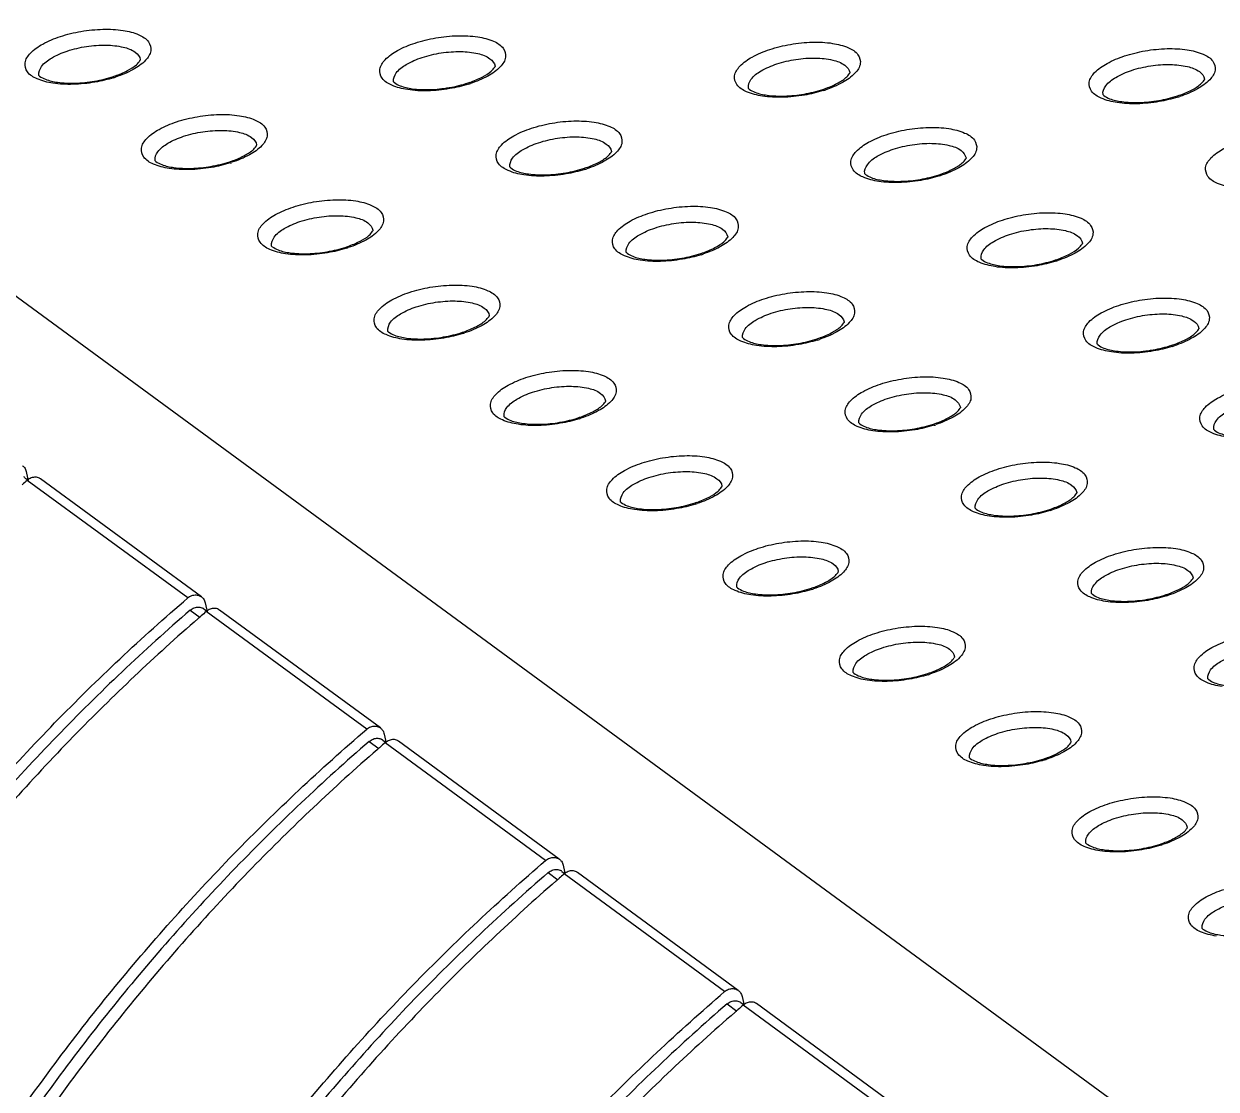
# Model space of a CAD drawing. Header units: millimetres. Extents: x 4086 to 4666, y 411 to 814.
# Drawn here: x 4223.31 to 4243.57, y 513.77 to 531.87 of the extents above; entities that cross this region are included whole.
import ezdxf

# ---------------------------------------------------------------- set-up
doc = ezdxf.new("R2010")
doc.units = ezdxf.units.MM

# ---------------------------------------------------------------- blocks, each defined once
blk = doc.blocks.new('u113')
at = {"color": 7, "linetype": 'Continuous'}
for p, q in [((4.932, 102.369), (-70.219, 157.481)), ((-52.878, 140.697), (-52.847, 140.549)), ((-52.909, 140.549), (-52.843, 140.501)), ((-48.959, 137.63), (-52.854, 140.486)), ((-52.847, 140.549), (-52.834, 140.49)), ((-48.627, 137.659), (-52.533, 140.523)), ((-48.534, 137.511), (-48.503, 137.364)), ((-48.898, 137.334), (-48.66, 137.159)), ((-48.565, 137.364), (-48.499, 137.315)), ((-44.615, 134.444), (-48.51, 137.3)), ((-48.503, 137.364), (-48.49, 137.304)), ((-44.283, 134.474), (-48.189, 137.338)), ((-44.19, 134.326), (-44.159, 134.178)), ((-44.554, 134.148), (-44.316, 133.973)), ((-44.221, 134.178), (-44.155, 134.13)), ((-40.271, 131.258), (-44.166, 134.114)), ((-44.159, 134.178), (-44.146, 134.118)), ((-39.939, 131.288), (-43.845, 134.152)), ((-39.846, 131.14), (-39.815, 130.992)), ((-40.21, 130.962), (-39.972, 130.788)), ((-39.877, 130.992), (-39.811, 130.944)), ((-35.927, 128.073), (-39.822, 130.929)), ((-39.815, 130.992), (-39.802, 130.933)), ((-35.595, 128.102), (-39.501, 130.966)), ((-35.502, 127.954), (-35.471, 127.807)), ((-35.866, 127.777), (-35.628, 127.602)), ((-35.533, 127.807), (-35.467, 127.758)), ((-28.101, 122.333), (-35.478, 127.743)), ((-35.471, 127.807), (-35.458, 127.747)), ((-27.774, 122.366), (-35.157, 127.781))]:
    blk.add_line(p, q, dxfattribs=at)
for centre, radius, start, end in [((-50.475, 150.917), 0.431, 326.0335, 328.0501), ((-41.865, 150.76), 0.431, 326.0335, 328.0501), ((-51.584, 152.78), 2.62, 288.2972, 289.2432), ((-51.715, 153.319), 3.204, 287.4424, 288.2986), ((-33.255, 150.603), 0.431, 326.0335, 328.0501), ((-24.645, 150.446), 0.431, 326.0335, 328.0501), ((-42.974, 152.623), 2.62, 288.2972, 289.2432), ((-43.105, 153.162), 3.204, 287.4424, 288.2986), ((-34.365, 152.466), 2.62, 288.2972, 289.2432), ((-34.495, 153.005), 3.204, 287.4424, 288.2986), ((-25.755, 152.309), 2.62, 288.2972, 289.2432), ((-25.885, 152.848), 3.204, 287.4424, 288.2986), ((-47.651, 148.846), 0.431, 326.0335, 328.0501), ((-39.041, 148.689), 0.431, 326.0335, 328.0501), ((-48.761, 150.709), 2.62, 288.2972, 289.2432), ((-48.891, 151.248), 3.204, 287.4424, 288.2986), ((-30.431, 148.532), 0.431, 326.0335, 328.0501), ((-40.151, 150.552), 2.62, 288.2972, 289.2432), ((-40.281, 151.091), 3.204, 287.4424, 288.2986), ((-31.541, 150.395), 2.62, 288.2972, 289.2432), ((-31.671, 150.934), 3.204, 287.4424, 288.2986), ((-44.827, 146.776), 0.431, 326.0335, 328.0501), ((-45.937, 148.638), 2.62, 288.2972, 289.2432), ((-36.218, 146.619), 0.431, 326.0335, 328.0501), ((-27.608, 146.462), 0.431, 326.0335, 328.0501), ((-46.067, 149.178), 3.204, 287.4424, 288.2986), ((-37.327, 148.481), 2.62, 288.2972, 289.2432), ((-37.457, 149.021), 3.204, 287.4424, 288.2986), ((-28.717, 148.324), 2.62, 288.2972, 289.2432), ((-28.848, 148.864), 3.204, 287.4424, 288.2986), ((-42.004, 144.705), 0.431, 326.0335, 328.0501), ((-33.394, 144.548), 0.431, 326.0335, 328.0501), ((-24.784, 144.391), 0.431, 326.0335, 328.0501), ((-43.114, 146.568), 2.62, 288.2972, 289.2432), ((-43.244, 147.107), 3.204, 287.4424, 288.2986), ((-34.504, 146.411), 2.62, 288.2972, 289.2432), ((-34.634, 146.95), 3.204, 287.4424, 288.2986), ((-25.894, 146.254), 2.62, 288.2972, 289.2432), ((-26.024, 146.793), 3.204, 287.4424, 288.2986), ((-39.18, 142.634), 0.431, 326.0335, 328.0501), ((-30.57, 142.477), 0.431, 326.0335, 328.0501), ((-40.29, 144.497), 2.62, 288.2972, 289.2432), ((-40.42, 145.036), 3.204, 287.4424, 288.2986), ((-31.68, 144.34), 2.62, 288.2972, 289.2432), ((-31.81, 144.879), 3.204, 287.4424, 288.2986), ((-20.614, 103.003), 49.441, 130.6995, 130.8863), ((-53.043, 140.367), 0.227, 53.6936, 61.9732), ((-36.357, 140.564), 0.431, 326.0335, 328.0501), ((-27.747, 140.407), 0.431, 326.0335, 328.0501), ((-37.466, 142.426), 2.62, 288.2972, 289.2432), ((-37.597, 142.966), 3.204, 287.4424, 288.2986), ((-28.856, 142.269), 2.62, 288.2972, 289.2432), ((-28.987, 142.809), 3.204, 287.4424, 288.2986), ((-33.533, 138.493), 0.431, 326.0335, 328.0501), ((-24.923, 138.336), 0.431, 326.0335, 328.0501), ((-34.643, 140.356), 2.62, 288.2972, 289.2432), ((-34.773, 140.895), 3.204, 287.4424, 288.2986), ((-26.033, 140.199), 2.62, 288.2972, 289.2432), ((-26.163, 140.738), 3.204, 287.4424, 288.2986), ((-16.245, 99.789), 49.478, 130.8863, 130.9999), ((-16.27, 99.817), 49.441, 130.6995, 130.8863), ((-48.699, 137.181), 0.227, 53.6936, 61.9732), ((-30.709, 136.422), 0.431, 326.0335, 328.0501), ((-31.819, 138.285), 2.62, 288.2972, 289.2432), ((-31.949, 138.824), 3.204, 287.4424, 288.2986), ((-11.901, 96.603), 49.478, 130.8863, 130.9999), ((-11.926, 96.632), 49.441, 130.6995, 130.8863), ((-44.355, 133.995), 0.227, 53.6939, 61.9753), ((-27.886, 134.351), 0.431, 326.0335, 328.0501), ((-28.996, 136.214), 2.62, 288.2972, 289.2432), ((-29.126, 136.754), 3.204, 287.4424, 288.2986), ((-25.062, 132.281), 0.431, 326.0335, 328.0501), ((-26.172, 134.143), 2.62, 288.2972, 289.2432), ((-26.302, 134.683), 3.204, 287.4424, 288.2986), ((-7.557, 93.417), 49.478, 130.8863, 130.9999), ((-7.582, 93.446), 49.441, 130.6995, 130.8863), ((-40.011, 130.81), 0.227, 53.6936, 61.9732), ((-3.213, 90.232), 49.478, 130.8863, 130.9999), ((-3.238, 90.26), 49.441, 130.6995, 130.8863), ((-35.667, 127.624), 0.227, 53.6939, 61.9753)]:
    blk.add_arc(centre, radius, start, end, dxfattribs=at)
for points, start_tangent, end_tangent in [([(-52.05, 151.261), (-51.549, 151.386), (-51.016, 151.438), (-50.529, 151.41), (-50.144, 151.304), (-49.91, 151.132), (-49.854, 150.917), (-49.983, 150.684), (-50.283, 150.46)], (0.949426, 0.31399), (-0.875157, -0.48384)), ([(-52.23, 150.129), (-52.615, 150.235), (-52.85, 150.407), (-52.905, 150.622), (-52.776, 150.855), (-52.476, 151.079), (-52.05, 151.261)], (-0.988138, 0.153569), (0.949426, 0.31399)), ([(-43.62, 149.972), (-44.005, 150.078), (-44.24, 150.25), (-44.296, 150.465), (-44.166, 150.698), (-43.866, 150.922), (-43.441, 151.104)], (-0.988138, 0.153569), (0.949426, 0.31399)), ([(-43.441, 151.104), (-42.94, 151.229), (-42.406, 151.281), (-41.919, 151.253), (-41.534, 151.146), (-41.3, 150.975), (-41.244, 150.76), (-41.373, 150.527), (-41.673, 150.303)], (0.949426, 0.31399), (-0.875157, -0.48384)), ([(-34.831, 150.947), (-34.33, 151.071), (-33.797, 151.124), (-33.309, 151.096), (-32.924, 150.989), (-32.69, 150.818), (-32.634, 150.603), (-32.763, 150.37), (-33.063, 150.146)], (0.949426, 0.31399), (-0.875157, -0.48384)), ([(-52.569, 150.314), (-52.571, 150.327), (-52.506, 150.535), (-52.264, 150.739), (-51.881, 150.91)], (-0.218395, 0.97586), (0.949426, 0.31399)), ([(-51.881, 150.91), (-51.416, 151.02), (-50.939, 151.053), (-50.524, 151.004), (-50.232, 150.88), (-50.11, 150.7), (-50.109, 150.689)], (0.949426, 0.31399), (0.084403, -0.996432)), ([(-43.271, 150.753), (-42.806, 150.863), (-42.329, 150.896), (-41.914, 150.847), (-41.623, 150.723), (-41.5, 150.543), (-41.499, 150.532)], (0.949426, 0.31399), (0.084403, -0.996432)), ([(-35.01, 149.815), (-35.395, 149.921), (-35.63, 150.093), (-35.686, 150.308), (-35.556, 150.541), (-35.256, 150.764), (-34.831, 150.947)], (-0.988138, 0.153569), (0.949426, 0.31399)), ([(-26.401, 149.658), (-26.785, 149.764), (-27.02, 149.935), (-27.076, 150.151), (-26.947, 150.384), (-26.646, 150.607), (-26.221, 150.79)], (-0.988138, 0.153569), (0.949426, 0.31399)), ([(-26.221, 150.79), (-25.72, 150.914), (-25.187, 150.967), (-24.699, 150.939), (-24.314, 150.832), (-24.08, 150.661), (-24.024, 150.446), (-24.153, 150.213), (-24.453, 149.989)], (0.949426, 0.31399), (-0.875157, -0.48384)), ([(-50.721, 150.306), (-50.421, 150.434), (-50.205, 150.577), (-50.117, 150.676)], (0.944113, 0.329622), (0.558604, 0.829434)), ([(-43.959, 150.157), (-43.961, 150.169), (-43.897, 150.378), (-43.654, 150.582), (-43.271, 150.753)], (-0.218395, 0.97586), (0.949426, 0.31399)), ([(-42.111, 150.149), (-41.811, 150.277), (-41.595, 150.42), (-41.507, 150.519)], (0.944113, 0.329622), (0.558604, 0.829434)), ([(-35.349, 150), (-35.351, 150.012), (-35.287, 150.22), (-35.044, 150.425), (-34.661, 150.596)], (-0.218395, 0.97586), (0.949426, 0.31399)), ([(-34.661, 150.596), (-34.196, 150.706), (-33.72, 150.739), (-33.304, 150.689), (-33.013, 150.566), (-32.89, 150.386), (-32.889, 150.375)], (0.949426, 0.31399), (0.084403, -0.996432)), ([(-26.052, 150.439), (-25.586, 150.549), (-25.11, 150.582), (-24.694, 150.532), (-24.403, 150.409), (-24.28, 150.229), (-24.279, 150.218)], (0.949426, 0.31399), (0.084403, -0.996432)), ([(-52.569, 150.314), (-52.553, 150.3), (-52.413, 150.223), (-52.117, 150.151), (-51.697, 150.13), (-51.219, 150.179)], (0.739605, -0.673042), (0.985314, 0.170749)), ([(-51.219, 150.179), (-50.762, 150.292)], (0.985314, 0.170749), (0.949426, 0.31399)), ([(-50.754, 150.263), (-51.21, 150.153)], (-0.954012, -0.299767), (-0.985384, -0.170345)), ([(-50.283, 150.46), (-50.709, 150.278)], (-0.875157, -0.48384), (-0.949426, -0.31399)), ([(-41.673, 150.303), (-42.099, 150.12)], (-0.875157, -0.48384), (-0.949426, -0.31399)), ([(-33.501, 149.992), (-33.202, 150.12), (-32.985, 150.263), (-32.897, 150.362)], (0.944113, 0.329622), (0.558604, 0.829434)), ([(-26.739, 149.843), (-26.742, 149.855), (-26.677, 150.063), (-26.434, 150.268), (-26.052, 150.439)], (-0.218395, 0.97586), (0.949426, 0.31399)), ([(-24.891, 149.835), (-24.592, 149.963), (-24.375, 150.106), (-24.287, 150.205)], (0.944113, 0.329622), (0.558604, 0.829434)), ([(-51.21, 150.153), (-51.743, 150.101), (-52.23, 150.129)], (-0.985384, -0.170345), (-0.988138, 0.153569)), ([(-43.959, 150.157), (-43.943, 150.143), (-43.803, 150.066), (-43.508, 149.994), (-43.087, 149.973), (-42.609, 150.022)], (0.739605, -0.673042), (0.985314, 0.170749)), ([(-42.6, 149.996), (-43.133, 149.943), (-43.62, 149.972)], (-0.985384, -0.170345), (-0.988138, 0.153569)), ([(-42.609, 150.022), (-42.152, 150.135)], (0.985314, 0.170749), (0.949426, 0.31399)), ([(-42.144, 150.106), (-42.6, 149.996)], (-0.954012, -0.299767), (-0.985384, -0.170345)), ([(-35.349, 150), (-35.333, 149.986), (-35.193, 149.909), (-34.898, 149.837), (-34.477, 149.816), (-33.999, 149.865)], (0.739605, -0.673042), (0.985314, 0.170749)), ([(-33.999, 149.865), (-33.542, 149.978)], (0.985314, 0.170749), (0.949426, 0.31399)), ([(-33.535, 149.949), (-33.99, 149.839)], (-0.954012, -0.299767), (-0.985384, -0.170345)), ([(-33.063, 150.146), (-33.489, 149.963)], (-0.875157, -0.48384), (-0.949426, -0.31399)), ([(-24.453, 149.989), (-24.879, 149.806)], (-0.875157, -0.48384), (-0.949426, -0.31399)), ([(-33.99, 149.839), (-34.523, 149.786), (-35.01, 149.815)], (-0.985384, -0.170345), (-0.988138, 0.153569)), ([(-26.739, 149.843), (-26.723, 149.829), (-26.584, 149.752), (-26.288, 149.68), (-25.867, 149.659), (-25.389, 149.708)], (0.739605, -0.673042), (0.985314, 0.170749)), ([(-25.38, 149.682), (-25.913, 149.629), (-26.401, 149.658)], (-0.985384, -0.170345), (-0.988138, 0.153569)), ([(-25.389, 149.708), (-24.932, 149.821)], (0.985314, 0.170749), (0.949426, 0.31399)), ([(-24.925, 149.792), (-25.38, 149.682)], (-0.954012, -0.299767), (-0.985384, -0.170345)), ([(-49.227, 149.191), (-48.726, 149.315), (-48.193, 149.368), (-47.705, 149.339), (-47.32, 149.233), (-47.086, 149.062), (-47.03, 148.846), (-47.159, 148.613), (-47.459, 148.39)], (0.949426, 0.31399), (-0.875157, -0.48384)), ([(-49.407, 148.058), (-49.791, 148.165), (-50.026, 148.336), (-50.082, 148.552), (-49.953, 148.784), (-49.652, 149.008), (-49.227, 149.191)], (-0.988138, 0.153569), (0.949426, 0.31399)), ([(-40.617, 149.034), (-40.116, 149.158), (-39.583, 149.211), (-39.095, 149.182), (-38.711, 149.076), (-38.476, 148.904), (-38.42, 148.689), (-38.549, 148.456), (-38.85, 148.233)], (0.949426, 0.31399), (-0.875157, -0.48384)), ([(-32.007, 148.877), (-31.506, 149.001), (-30.973, 149.054), (-30.486, 149.025), (-30.101, 148.919), (-29.866, 148.747), (-29.81, 148.532), (-29.94, 148.299), (-30.24, 148.076)], (0.949426, 0.31399), (-0.875157, -0.48384)), ([(-49.745, 148.243), (-49.748, 148.256), (-49.683, 148.464), (-49.441, 148.669), (-49.058, 148.839)], (-0.218395, 0.97586), (0.949426, 0.31399)), ([(-49.058, 148.839), (-48.592, 148.949), (-48.116, 148.982), (-47.7, 148.933), (-47.409, 148.809), (-47.286, 148.629), (-47.285, 148.618)], (0.949426, 0.31399), (0.084403, -0.996432)), ([(-40.797, 147.901), (-41.182, 148.008), (-41.416, 148.179), (-41.472, 148.394), (-41.343, 148.627), (-41.043, 148.851), (-40.617, 149.034)], (-0.988138, 0.153569), (0.949426, 0.31399)), ([(-40.448, 148.682), (-39.983, 148.792), (-39.506, 148.825), (-39.09, 148.776), (-38.799, 148.652), (-38.676, 148.472), (-38.675, 148.461)], (0.949426, 0.31399), (0.084403, -0.996432)), ([(-32.187, 147.744), (-32.572, 147.851), (-32.806, 148.022), (-32.862, 148.237), (-32.733, 148.47), (-32.433, 148.694), (-32.007, 148.877)], (-0.988138, 0.153569), (0.949426, 0.31399)), ([(-47.897, 148.235), (-47.598, 148.363), (-47.381, 148.506), (-47.293, 148.605)], (0.944113, 0.329622), (0.558604, 0.829434)), ([(-41.135, 148.086), (-41.138, 148.099), (-41.073, 148.307), (-40.831, 148.512), (-40.448, 148.682)], (-0.218395, 0.97586), (0.949426, 0.31399)), ([(-32.525, 147.929), (-32.528, 147.942), (-32.463, 148.15), (-32.221, 148.355), (-31.838, 148.525)], (-0.218395, 0.97586), (0.949426, 0.31399)), ([(-31.838, 148.525), (-31.373, 148.635), (-30.896, 148.668), (-30.48, 148.619), (-30.189, 148.495), (-30.067, 148.315), (-30.065, 148.304)], (0.949426, 0.31399), (0.084403, -0.996432)), ([(-23.577, 147.587), (-23.962, 147.694), (-24.196, 147.865), (-24.252, 148.08), (-24.123, 148.313), (-23.823, 148.537), (-23.397, 148.72)], (-0.988138, 0.153569), (0.949426, 0.31399)), ([(-49.745, 148.243), (-49.729, 148.229), (-49.59, 148.152), (-49.294, 148.081), (-48.873, 148.06), (-48.395, 148.108)], (0.739605, -0.673042), (0.985314, 0.170749)), ([(-48.395, 148.108), (-47.938, 148.221)], (0.985314, 0.170749), (0.949426, 0.31399)), ([(-47.931, 148.192), (-48.386, 148.083)], (-0.954012, -0.299767), (-0.985384, -0.170345)), ([(-47.459, 148.39), (-47.885, 148.207)], (-0.875157, -0.48384), (-0.949426, -0.31399)), ([(-39.287, 148.078), (-38.988, 148.206), (-38.771, 148.349), (-38.683, 148.448)], (0.944113, 0.329622), (0.558604, 0.829434)), ([(-38.85, 148.233), (-39.275, 148.05)], (-0.875157, -0.48384), (-0.949426, -0.31399)), ([(-30.677, 147.921), (-30.378, 148.049), (-30.161, 148.192), (-30.073, 148.291)], (0.944113, 0.329622), (0.558604, 0.829434)), ([(-48.386, 148.083), (-48.919, 148.03), (-49.407, 148.058)], (-0.985384, -0.170345), (-0.988138, 0.153569)), ([(-41.135, 148.086), (-41.119, 148.072), (-40.98, 147.995), (-40.684, 147.924), (-40.263, 147.903), (-39.785, 147.951)], (0.739605, -0.673042), (0.985314, 0.170749)), ([(-39.776, 147.926), (-40.309, 147.873), (-40.797, 147.901)], (-0.985384, -0.170345), (-0.988138, 0.153569)), ([(-39.785, 147.951), (-39.328, 148.064)], (0.985314, 0.170749), (0.949426, 0.31399)), ([(-39.321, 148.035), (-39.776, 147.926)], (-0.954012, -0.299767), (-0.985384, -0.170345)), ([(-32.526, 147.929), (-32.509, 147.915), (-32.37, 147.838), (-32.074, 147.767), (-31.653, 147.746), (-31.175, 147.794)], (0.739605, -0.673042), (0.985314, 0.170749)), ([(-31.175, 147.794), (-30.718, 147.907)], (0.985314, 0.170749), (0.949426, 0.31399)), ([(-30.24, 148.076), (-30.665, 147.893)], (-0.875157, -0.48384), (-0.949426, -0.31399)), ([(-31.166, 147.768), (-31.699, 147.716), (-32.187, 147.744)], (-0.985384, -0.170345), (-0.988138, 0.153569)), ([(-30.711, 147.878), (-31.166, 147.768)], (-0.954012, -0.299767), (-0.985384, -0.170345)), ([(-46.403, 147.12), (-45.902, 147.244), (-45.369, 147.297), (-44.882, 147.269), (-44.497, 147.162), (-44.262, 146.991), (-44.206, 146.775), (-44.336, 146.542), (-44.636, 146.319)], (0.949426, 0.31399), (-0.875157, -0.48384)), ([(-46.583, 145.988), (-46.968, 146.094), (-47.202, 146.265), (-47.258, 146.481), (-47.129, 146.714), (-46.829, 146.937), (-46.403, 147.12)], (-0.988138, 0.153569), (0.949426, 0.31399)), ([(-37.793, 146.963), (-37.292, 147.087), (-36.759, 147.14), (-36.272, 147.111), (-35.887, 147.005), (-35.652, 146.834), (-35.597, 146.618), (-35.726, 146.385), (-36.026, 146.162)], (0.949426, 0.31399), (-0.875157, -0.48384)), ([(-46.922, 146.173), (-46.924, 146.185), (-46.859, 146.393), (-46.617, 146.598), (-46.234, 146.768)], (-0.218395, 0.97586), (0.949426, 0.31399)), ([(-46.234, 146.768), (-45.769, 146.879), (-45.292, 146.911), (-44.877, 146.862), (-44.585, 146.738), (-44.463, 146.559), (-44.461, 146.547)], (0.949426, 0.31399), (0.084403, -0.996432)), ([(-37.973, 145.831), (-38.358, 145.937), (-38.593, 146.108), (-38.648, 146.324), (-38.519, 146.557), (-38.219, 146.78), (-37.793, 146.963)], (-0.988138, 0.153569), (0.949426, 0.31399)), ([(-37.624, 146.611), (-37.159, 146.721), (-36.682, 146.754), (-36.267, 146.705), (-35.975, 146.581), (-35.853, 146.402), (-35.851, 146.39)], (0.949426, 0.31399), (0.084403, -0.996432)), ([(-29.363, 145.674), (-29.748, 145.78), (-29.983, 145.951), (-30.039, 146.167), (-29.909, 146.4), (-29.609, 146.623), (-29.183, 146.806)], (-0.988138, 0.153569), (0.949426, 0.31399)), ([(-29.183, 146.806), (-28.682, 146.93), (-28.149, 146.983), (-27.662, 146.954), (-27.277, 146.848), (-27.043, 146.677), (-26.987, 146.461), (-27.116, 146.228), (-27.416, 146.005)], (0.949426, 0.31399), (-0.875157, -0.48384)), ([(-45.074, 146.165), (-44.774, 146.293), (-44.557, 146.435), (-44.47, 146.535)], (0.944113, 0.329622), (0.558604, 0.829434)), ([(-38.312, 146.015), (-38.314, 146.028), (-38.249, 146.236), (-38.007, 146.441), (-37.624, 146.611)], (-0.218395, 0.97586), (0.949426, 0.31399)), ([(-29.702, 145.858), (-29.704, 145.871), (-29.639, 146.079), (-29.397, 146.284), (-29.014, 146.454)], (-0.218395, 0.97586), (0.949426, 0.31399)), ([(-29.014, 146.454), (-28.549, 146.564), (-28.072, 146.597), (-27.657, 146.548), (-27.366, 146.424), (-27.243, 146.245), (-27.242, 146.233)], (0.949426, 0.31399), (0.084403, -0.996432)), ([(-46.922, 146.173), (-46.905, 146.159), (-46.766, 146.082), (-46.47, 146.01), (-46.05, 145.989), (-45.572, 146.037)], (0.739605, -0.673042), (0.985314, 0.170749)), ([(-45.572, 146.037), (-45.115, 146.151)], (0.985314, 0.170749), (0.949426, 0.31399)), ([(-44.636, 146.319), (-45.062, 146.136)], (-0.875157, -0.48384), (-0.949426, -0.31399)), ([(-36.464, 146.007), (-36.164, 146.136), (-35.948, 146.278), (-35.86, 146.378)], (0.944113, 0.329622), (0.558604, 0.829434)), ([(-36.026, 146.162), (-36.452, 145.979)], (-0.875157, -0.48384), (-0.949426, -0.31399)), ([(-27.854, 145.85), (-27.554, 145.978), (-27.338, 146.121), (-27.25, 146.22)], (0.944113, 0.329622), (0.558604, 0.829434)), ([(-45.562, 146.012), (-46.096, 145.959), (-46.583, 145.988)], (-0.985384, -0.170345), (-0.988138, 0.153569)), ([(-45.107, 146.121), (-45.562, 146.012)], (-0.954012, -0.299767), (-0.985384, -0.170345)), ([(-38.312, 146.015), (-38.296, 146.002), (-38.156, 145.925), (-37.86, 145.853), (-37.44, 145.832), (-36.962, 145.88)], (0.739605, -0.673042), (0.985314, 0.170749)), ([(-36.953, 145.855), (-37.486, 145.802), (-37.973, 145.831)], (-0.985384, -0.170345), (-0.988138, 0.153569)), ([(-36.962, 145.88), (-36.505, 145.994)], (0.985314, 0.170749), (0.949426, 0.31399)), ([(-36.497, 145.964), (-36.953, 145.855)], (-0.954012, -0.299767), (-0.985384, -0.170345)), ([(-29.702, 145.858), (-29.686, 145.844), (-29.546, 145.768), (-29.251, 145.696), (-28.83, 145.675), (-28.352, 145.723)], (0.739605, -0.673042), (0.985314, 0.170749)), ([(-27.416, 146.005), (-27.842, 145.822)], (-0.875157, -0.48384), (-0.949426, -0.31399)), ([(-28.343, 145.698), (-28.876, 145.645), (-29.363, 145.674)], (-0.985384, -0.170345), (-0.988138, 0.153569)), ([(-28.352, 145.723), (-27.895, 145.836)], (0.985314, 0.170749), (0.949426, 0.31399)), ([(-27.887, 145.807), (-28.343, 145.698)], (-0.954012, -0.299767), (-0.985384, -0.170345)), ([(-43.759, 143.917), (-44.144, 144.023), (-44.379, 144.195), (-44.435, 144.41), (-44.305, 144.643), (-44.005, 144.866), (-43.58, 145.049)], (-0.988138, 0.153569), (0.949426, 0.31399)), ([(-43.58, 145.049), (-43.079, 145.174), (-42.546, 145.226), (-42.058, 145.198), (-41.673, 145.091), (-41.439, 144.92), (-41.383, 144.705), (-41.512, 144.472), (-41.812, 144.248)], (0.949426, 0.31399), (-0.875157, -0.48384)), ([(-34.97, 144.892), (-34.469, 145.016), (-33.936, 145.069), (-33.448, 145.041), (-33.063, 144.934), (-32.829, 144.763), (-32.773, 144.548), (-32.902, 144.315), (-33.202, 144.091)], (0.949426, 0.31399), (-0.875157, -0.48384)), ([(-44.098, 144.102), (-44.1, 144.114), (-44.036, 144.323), (-43.793, 144.527), (-43.41, 144.698)], (-0.218395, 0.97586), (0.949426, 0.31399)), ([(-43.41, 144.698), (-42.945, 144.808), (-42.469, 144.841), (-42.053, 144.792), (-41.762, 144.668), (-41.639, 144.488), (-41.638, 144.477)], (0.949426, 0.31399), (0.084403, -0.996432)), ([(-35.15, 143.76), (-35.534, 143.866), (-35.769, 144.038), (-35.825, 144.253), (-35.696, 144.486), (-35.395, 144.709), (-34.97, 144.892)], (-0.988138, 0.153569), (0.949426, 0.31399)), ([(-26.54, 143.603), (-26.924, 143.709), (-27.159, 143.88), (-27.215, 144.096), (-27.086, 144.329), (-26.786, 144.552), (-26.36, 144.735)], (-0.988138, 0.153569), (0.949426, 0.31399)), ([(-26.36, 144.735), (-25.859, 144.859), (-25.326, 144.912), (-24.838, 144.884), (-24.454, 144.777), (-24.219, 144.606), (-24.163, 144.391), (-24.292, 144.158), (-24.592, 143.934)], (0.949426, 0.31399), (-0.875157, -0.48384)), ([(-42.25, 144.094), (-41.951, 144.222), (-41.734, 144.365), (-41.646, 144.464)], (0.944113, 0.329622), (0.558604, 0.829434)), ([(-35.488, 143.945), (-35.49, 143.957), (-35.426, 144.165), (-35.183, 144.37), (-34.801, 144.541)], (-0.218395, 0.97586), (0.949426, 0.31399)), ([(-34.801, 144.541), (-34.335, 144.651), (-33.859, 144.684), (-33.443, 144.634), (-33.152, 144.511), (-33.029, 144.331), (-33.028, 144.32)], (0.949426, 0.31399), (0.084403, -0.996432)), ([(-26.191, 144.384), (-25.726, 144.494), (-25.249, 144.527), (-24.833, 144.477), (-24.542, 144.354), (-24.419, 144.174), (-24.418, 144.163)], (0.949426, 0.31399), (0.084403, -0.996432)), ([(-41.812, 144.248), (-42.238, 144.065)], (-0.875157, -0.48384), (-0.949426, -0.31399)), ([(-33.64, 143.937), (-33.341, 144.065), (-33.124, 144.208), (-33.036, 144.307)], (0.944113, 0.329622), (0.558604, 0.829434)), ([(-26.878, 143.788), (-26.881, 143.8), (-26.816, 144.008), (-26.574, 144.213), (-26.191, 144.384)], (-0.218395, 0.97586), (0.949426, 0.31399)), ([(-25.03, 143.78), (-24.731, 143.908), (-24.514, 144.051), (-24.426, 144.15)], (0.944113, 0.329622), (0.558604, 0.829434)), ([(-44.098, 144.102), (-44.082, 144.088), (-43.942, 144.011), (-43.647, 143.939), (-43.226, 143.918), (-42.748, 143.967)], (0.739605, -0.673042), (0.985314, 0.170749)), ([(-42.739, 143.941), (-43.272, 143.888), (-43.759, 143.917)], (-0.985384, -0.170345), (-0.988138, 0.153569)), ([(-42.748, 143.967), (-42.291, 144.08)], (0.985314, 0.170749), (0.949426, 0.31399)), ([(-42.283, 144.051), (-42.739, 143.941)], (-0.954012, -0.299767), (-0.985384, -0.170345)), ([(-35.488, 143.945), (-35.472, 143.931), (-35.333, 143.854), (-35.037, 143.782), (-34.616, 143.761), (-34.138, 143.81)], (0.739605, -0.673042), (0.985314, 0.170749)), ([(-34.138, 143.81), (-33.681, 143.923)], (0.985314, 0.170749), (0.949426, 0.31399)), ([(-33.674, 143.894), (-34.129, 143.784)], (-0.954012, -0.299767), (-0.985384, -0.170345)), ([(-33.202, 144.091), (-33.628, 143.908)], (-0.875157, -0.48384), (-0.949426, -0.31399)), ([(-24.592, 143.934), (-25.018, 143.751)], (-0.875157, -0.48384), (-0.949426, -0.31399)), ([(-34.129, 143.784), (-34.662, 143.731), (-35.15, 143.76)], (-0.985384, -0.170345), (-0.988138, 0.153569)), ([(-26.878, 143.788), (-26.862, 143.774), (-26.723, 143.697), (-26.427, 143.625), (-26.006, 143.604), (-25.528, 143.653)], (0.739605, -0.673042), (0.985314, 0.170749)), ([(-25.519, 143.627), (-26.052, 143.574), (-26.54, 143.603)], (-0.985384, -0.170345), (-0.988138, 0.153569)), ([(-25.528, 143.653), (-25.071, 143.766)], (0.985314, 0.170749), (0.949426, 0.31399)), ([(-25.064, 143.737), (-25.519, 143.627)], (-0.954012, -0.299767), (-0.985384, -0.170345)), ([(-40.936, 141.846), (-41.321, 141.953), (-41.555, 142.124), (-41.611, 142.339), (-41.482, 142.572), (-41.182, 142.796), (-40.756, 142.979)], (-0.988138, 0.153569), (0.949426, 0.31399)), ([(-40.756, 142.979), (-40.255, 143.103), (-39.722, 143.156), (-39.235, 143.127), (-38.85, 143.021), (-38.615, 142.849), (-38.559, 142.634), (-38.689, 142.401), (-38.989, 142.178)], (0.949426, 0.31399), (-0.875157, -0.48384)), ([(-32.146, 142.822), (-31.645, 142.946), (-31.112, 142.999), (-30.625, 142.97), (-30.24, 142.864), (-30.005, 142.692), (-29.949, 142.477), (-30.079, 142.244), (-30.379, 142.021)], (0.949426, 0.31399), (-0.875157, -0.48384)), ([(-40.587, 142.627), (-40.122, 142.737), (-39.645, 142.77), (-39.229, 142.721), (-38.938, 142.597), (-38.816, 142.417), (-38.814, 142.406)], (0.949426, 0.31399), (0.084403, -0.996432)), ([(-32.326, 141.689), (-32.711, 141.796), (-32.945, 141.967), (-33.001, 142.182), (-32.872, 142.415), (-32.572, 142.639), (-32.146, 142.822)], (-0.988138, 0.153569), (0.949426, 0.31399)), ([(-41.274, 142.031), (-41.277, 142.044), (-41.212, 142.252), (-40.97, 142.457), (-40.587, 142.627)], (-0.218395, 0.97586), (0.949426, 0.31399)), ([(-39.426, 142.023), (-39.127, 142.151), (-38.91, 142.294), (-38.822, 142.393)], (0.944113, 0.329622), (0.558604, 0.829434)), ([(-32.665, 141.874), (-32.667, 141.887), (-32.602, 142.095), (-32.36, 142.3), (-31.977, 142.47)], (-0.218395, 0.97586), (0.949426, 0.31399)), ([(-31.977, 142.47), (-31.512, 142.58), (-31.035, 142.613), (-30.62, 142.564), (-30.328, 142.44), (-30.206, 142.26), (-30.204, 142.249)], (0.949426, 0.31399), (0.084403, -0.996432)), ([(-23.716, 141.532), (-24.101, 141.638), (-24.335, 141.81), (-24.391, 142.025), (-24.262, 142.258), (-23.962, 142.482), (-23.536, 142.665)], (-0.988138, 0.153569), (0.949426, 0.31399)), ([(-38.989, 142.178), (-39.414, 141.995)], (-0.875157, -0.48384), (-0.949426, -0.31399)), ([(-30.817, 141.866), (-30.517, 141.994), (-30.3, 142.137), (-30.213, 142.236)], (0.944113, 0.329622), (0.558604, 0.829434)), ([(-24.055, 141.717), (-24.057, 141.73), (-23.992, 141.938), (-23.75, 142.142), (-23.367, 142.313)], (-0.218395, 0.97586), (0.949426, 0.31399)), ([(-41.275, 142.031), (-41.258, 142.017), (-41.119, 141.94), (-40.823, 141.869), (-40.402, 141.848), (-39.924, 141.896)], (0.739605, -0.673042), (0.985314, 0.170749)), ([(-39.915, 141.871), (-40.448, 141.818), (-40.936, 141.846)], (-0.985384, -0.170345), (-0.988138, 0.153569)), ([(-39.924, 141.896), (-39.467, 142.009)], (0.985314, 0.170749), (0.949426, 0.31399)), ([(-39.46, 141.98), (-39.915, 141.871)], (-0.954012, -0.299767), (-0.985384, -0.170345)), ([(-32.665, 141.874), (-32.648, 141.86), (-32.509, 141.783), (-32.213, 141.712), (-31.793, 141.691), (-31.315, 141.739)], (0.739605, -0.673042), (0.985314, 0.170749)), ([(-31.315, 141.739), (-30.857, 141.852)], (0.985314, 0.170749), (0.949426, 0.31399)), ([(-30.85, 141.823), (-31.305, 141.713)], (-0.954012, -0.299767), (-0.985384, -0.170345)), ([(-30.379, 142.021), (-30.804, 141.838)], (-0.875157, -0.48384), (-0.949426, -0.31399)), ([(-31.305, 141.713), (-31.839, 141.661), (-32.326, 141.689)], (-0.985384, -0.170345), (-0.988138, 0.153569)), ([(-24.055, 141.717), (-24.039, 141.703), (-23.899, 141.626), (-23.603, 141.554), (-23.183, 141.533), (-22.705, 141.582)], (0.739605, -0.673042), (0.985314, 0.170749)), ([(-37.932, 140.908), (-37.431, 141.032), (-36.898, 141.085), (-36.411, 141.056), (-36.026, 140.95), (-35.792, 140.779), (-35.736, 140.563), (-35.865, 140.33), (-36.165, 140.107)], (0.949426, 0.31399), (-0.875157, -0.48384)), ([(-52.971, 140.845), (-52.92, 140.794), (-52.878, 140.697)], (0.805686, -0.592343), (0.206418, -0.978464)), ([(-38.112, 139.776), (-38.497, 139.882), (-38.732, 140.053), (-38.788, 140.269), (-38.658, 140.502), (-38.358, 140.725), (-37.932, 140.908)], (-0.988138, 0.153569), (0.949426, 0.31399)), ([(-37.763, 140.556), (-37.298, 140.666), (-36.821, 140.699), (-36.406, 140.65), (-36.115, 140.526), (-35.992, 140.347), (-35.991, 140.335)], (0.949426, 0.31399), (0.084403, -0.996432)), ([(-29.502, 139.618), (-29.887, 139.725), (-30.122, 139.896), (-30.178, 140.112), (-30.048, 140.345), (-29.748, 140.568), (-29.323, 140.751)], (-0.988138, 0.153569), (0.949426, 0.31399)), ([(-29.323, 140.751), (-28.822, 140.875), (-28.288, 140.928), (-27.801, 140.899), (-27.416, 140.793), (-27.182, 140.622), (-27.126, 140.406), (-27.255, 140.173), (-27.555, 139.95)], (0.949426, 0.31399), (-0.875157, -0.48384)), ([(-52.757, 140.544), (-52.854, 140.486)], (-0.933196, -0.359367), (-0.75814, -0.652092)), ([(-52.652, 140.563), (-52.757, 140.544)], (-0.999563, 0.029574), (-0.933196, -0.359367)), ([(-52.533, 140.523), (-52.557, 140.539), (-52.652, 140.563)], (-0.805099, 0.593141), (-0.999563, 0.029574)), ([(-38.451, 139.96), (-38.453, 139.973), (-38.388, 140.181), (-38.146, 140.386), (-37.763, 140.556)], (-0.218395, 0.97586), (0.949426, 0.31399)), ([(-29.841, 139.803), (-29.843, 139.816), (-29.779, 140.024), (-29.536, 140.229), (-29.153, 140.399)], (-0.218395, 0.97586), (0.949426, 0.31399)), ([(-29.153, 140.399), (-28.688, 140.509), (-28.212, 140.542), (-27.796, 140.493), (-27.505, 140.369), (-27.382, 140.19), (-27.381, 140.178)], (0.949426, 0.31399), (0.084403, -0.996432)), ([(-36.603, 139.952), (-36.303, 140.081), (-36.087, 140.223), (-35.999, 140.323)], (0.944113, 0.329622), (0.558604, 0.829434)), ([(-36.165, 140.107), (-36.591, 139.924)], (-0.875157, -0.48384), (-0.949426, -0.31399)), ([(-27.993, 139.795), (-27.694, 139.923), (-27.477, 140.066), (-27.389, 140.165)], (0.944113, 0.329622), (0.558604, 0.829434)), ([(-38.451, 139.96), (-38.435, 139.947), (-38.295, 139.87), (-38, 139.798), (-37.579, 139.777), (-37.101, 139.825)], (0.739605, -0.673042), (0.985314, 0.170749)), ([(-37.092, 139.8), (-37.625, 139.747), (-38.112, 139.776)], (-0.985384, -0.170345), (-0.988138, 0.153569)), ([(-37.101, 139.825), (-36.644, 139.939)], (0.985314, 0.170749), (0.949426, 0.31399)), ([(-36.636, 139.909), (-37.092, 139.8)], (-0.954012, -0.299767), (-0.985384, -0.170345)), ([(-29.841, 139.803), (-29.825, 139.789), (-29.685, 139.713), (-29.39, 139.641), (-28.969, 139.62), (-28.491, 139.668)], (0.739605, -0.673042), (0.985314, 0.170749)), ([(-28.491, 139.668), (-28.034, 139.781)], (0.985314, 0.170749), (0.949426, 0.31399)), ([(-27.555, 139.95), (-27.981, 139.767)], (-0.875157, -0.48384), (-0.949426, -0.31399)), ([(-28.482, 139.643), (-29.015, 139.59), (-29.502, 139.618)], (-0.985384, -0.170345), (-0.988138, 0.153569)), ([(-28.026, 139.752), (-28.482, 139.643)], (-0.954012, -0.299767), (-0.985384, -0.170345)), ([(-35.109, 138.837), (-34.608, 138.961), (-34.075, 139.014), (-33.587, 138.986), (-33.203, 138.879), (-32.968, 138.708), (-32.912, 138.493), (-33.041, 138.26), (-33.341, 138.036)], (0.949426, 0.31399), (-0.875157, -0.48384)), ([(-35.289, 137.705), (-35.673, 137.811), (-35.908, 137.983), (-35.964, 138.198), (-35.835, 138.431), (-35.535, 138.654), (-35.109, 138.837)], (-0.988138, 0.153569), (0.949426, 0.31399)), ([(-34.94, 138.486), (-34.474, 138.596), (-33.998, 138.629), (-33.582, 138.579), (-33.291, 138.456), (-33.168, 138.276), (-33.167, 138.265)], (0.949426, 0.31399), (0.084403, -0.996432)), ([(-26.679, 137.548), (-27.064, 137.654), (-27.298, 137.825), (-27.354, 138.041), (-27.225, 138.274), (-26.925, 138.497), (-26.499, 138.68)], (-0.988138, 0.153569), (0.949426, 0.31399)), ([(-26.499, 138.68), (-25.998, 138.804), (-25.465, 138.857), (-24.977, 138.829), (-24.593, 138.722), (-24.358, 138.551), (-24.302, 138.336), (-24.431, 138.103), (-24.732, 137.879)], (0.949426, 0.31399), (-0.875157, -0.48384)), ([(-35.627, 137.89), (-35.63, 137.902), (-35.565, 138.11), (-35.323, 138.315), (-34.94, 138.486)], (-0.218395, 0.97586), (0.949426, 0.31399)), ([(-26.33, 138.329), (-25.865, 138.439), (-25.388, 138.472), (-24.972, 138.422), (-24.681, 138.299), (-24.558, 138.119), (-24.557, 138.107)], (0.949426, 0.31399), (0.084403, -0.996432)), ([(-33.779, 137.882), (-33.48, 138.01), (-33.263, 138.153), (-33.175, 138.252)], (0.944113, 0.329622), (0.558604, 0.829434)), ([(-27.017, 137.733), (-27.02, 137.745), (-26.955, 137.953), (-26.713, 138.158), (-26.33, 138.329)], (-0.218395, 0.97586), (0.949426, 0.31399)), ([(-25.169, 137.725), (-24.87, 137.853), (-24.653, 137.996), (-24.565, 138.095)], (0.944113, 0.329622), (0.558604, 0.829434)), ([(-35.627, 137.89), (-35.611, 137.876), (-35.472, 137.799), (-35.176, 137.727), (-34.755, 137.706), (-34.277, 137.755)], (0.739605, -0.673042), (0.985314, 0.170749)), ([(-34.277, 137.755), (-33.82, 137.868)], (0.985314, 0.170749), (0.949426, 0.31399)), ([(-33.813, 137.839), (-34.268, 137.729)], (-0.954012, -0.299767), (-0.985384, -0.170345)), ([(-33.341, 138.036), (-33.767, 137.853)], (-0.875157, -0.48384), (-0.949426, -0.31399)), ([(-24.732, 137.879), (-25.157, 137.696)], (-0.875157, -0.48384), (-0.949426, -0.31399)), ([(-60.157, 123.905), (-57.817, 127.695), (-55.151, 131.271), (-52.188, 134.595), (-48.959, 137.63)], (0.48758, 0.873078), (0.758293, 0.651914)), ([(-48.959, 137.63), (-48.861, 137.688), (-48.754, 137.704)], (0.758293, 0.651914), (0.99839, -0.056723)), ([(-48.754, 137.704), (-48.654, 137.676), (-48.627, 137.659)], (0.99839, -0.056723), (0.805686, -0.592343)), ([(-48.627, 137.659), (-48.576, 137.608), (-48.534, 137.511)], (0.805686, -0.592343), (0.206418, -0.978464)), ([(-34.268, 137.729), (-34.801, 137.676), (-35.289, 137.705)], (-0.985384, -0.170345), (-0.988138, 0.153569)), ([(-27.017, 137.733), (-27.001, 137.719), (-26.862, 137.642), (-26.566, 137.57), (-26.145, 137.549), (-25.667, 137.598)], (0.739605, -0.673042), (0.985314, 0.170749)), ([(-25.658, 137.572), (-26.191, 137.519), (-26.679, 137.548)], (-0.985384, -0.170345), (-0.988138, 0.153569)), ([(-25.667, 137.598), (-25.21, 137.711)], (0.985314, 0.170749), (0.949426, 0.31399)), ([(-25.203, 137.682), (-25.658, 137.572)], (-0.954012, -0.299767), (-0.985384, -0.170345)), ([(-48.898, 137.334), (-50.55, 135.839), (-52.139, 134.267), (-53.659, 132.621), (-55.107, 130.907), (-56.478, 129.129), (-57.77, 127.292), (-58.977, 125.402), (-59.956, 123.718)], (-0.756556, -0.653929), (-0.485949, -0.873987)), ([(-48.898, 137.334), (-48.8, 137.392)], (0.756556, 0.653929), (0.939074, 0.343715)), ([(-48.8, 137.392), (-48.691, 137.408)], (0.939074, 0.343715), (0.998311, -0.058091)), ([(-48.691, 137.408), (-48.593, 137.381)], (0.998311, -0.058091), (0.882946, -0.469474)), ([(-48.413, 137.359), (-48.51, 137.3)], (-0.933196, -0.359367), (-0.75814, -0.652092)), ([(-48.308, 137.378), (-48.413, 137.359)], (-0.999563, 0.029574), (-0.933196, -0.359367)), ([(-48.189, 137.338), (-48.213, 137.353), (-48.308, 137.378)], (-0.805099, 0.593141), (-0.999563, 0.029574)), ([(-48.706, 137.13), (-51.737, 134.264), (-54.699, 130.94), (-57.363, 127.363), (-59.702, 123.571)], (-0.754711, -0.656057), (-0.487026, -0.873388)), ([(-32.285, 136.767), (-31.784, 136.891), (-31.251, 136.944), (-30.764, 136.915), (-30.379, 136.809), (-30.144, 136.637), (-30.088, 136.422), (-30.218, 136.189), (-30.518, 135.966)], (0.949426, 0.31399), (-0.875157, -0.48384)), ([(-32.465, 135.634), (-32.85, 135.741), (-33.084, 135.912), (-33.14, 136.127), (-33.011, 136.36), (-32.711, 136.584), (-32.285, 136.767)], (-0.988138, 0.153569), (0.949426, 0.31399)), ([(-23.855, 135.477), (-24.24, 135.583), (-24.475, 135.755), (-24.53, 135.97), (-24.401, 136.203), (-24.101, 136.427), (-23.675, 136.609)], (-0.988138, 0.153569), (0.949426, 0.31399)), ([(-32.804, 135.819), (-32.806, 135.832), (-32.741, 136.04), (-32.499, 136.245), (-32.116, 136.415)], (-0.218395, 0.97586), (0.949426, 0.31399)), ([(-32.116, 136.415), (-31.651, 136.525), (-31.174, 136.558), (-30.759, 136.509), (-30.467, 136.385), (-30.345, 136.205), (-30.343, 136.194)], (0.949426, 0.31399), (0.084403, -0.996432)), ([(-30.956, 135.811), (-30.656, 135.939), (-30.439, 136.082), (-30.352, 136.181)], (0.944113, 0.329622), (0.558604, 0.829434)), ([(-24.194, 135.662), (-24.196, 135.675), (-24.131, 135.883), (-23.889, 136.087), (-23.506, 136.258)], (-0.218395, 0.97586), (0.949426, 0.31399)), ([(-32.804, 135.819), (-32.788, 135.805), (-32.648, 135.728), (-32.352, 135.657), (-31.932, 135.636), (-31.454, 135.684)], (0.739605, -0.673042), (0.985314, 0.170749)), ([(-31.454, 135.684), (-30.997, 135.797)], (0.985314, 0.170749), (0.949426, 0.31399)), ([(-30.989, 135.768), (-31.445, 135.658)], (-0.954012, -0.299767), (-0.985384, -0.170345)), ([(-30.518, 135.966), (-30.944, 135.783)], (-0.875157, -0.48384), (-0.949426, -0.31399)), ([(-31.445, 135.658), (-31.978, 135.606), (-32.465, 135.634)], (-0.985384, -0.170345), (-0.988138, 0.153569)), ([(-24.194, 135.662), (-24.178, 135.648), (-24.038, 135.571), (-23.742, 135.499), (-23.322, 135.478), (-22.844, 135.527)], (0.739605, -0.673042), (0.985314, 0.170749)), ([(-29.462, 134.696), (-28.961, 134.82), (-28.428, 134.873), (-27.94, 134.844), (-27.555, 134.738), (-27.321, 134.567), (-27.265, 134.351), (-27.394, 134.118), (-27.694, 133.895)], (0.949426, 0.31399), (-0.875157, -0.48384)), ([(-29.641, 133.563), (-30.026, 133.67), (-30.261, 133.841), (-30.317, 134.057), (-30.187, 134.29), (-29.887, 134.513), (-29.462, 134.696)], (-0.988138, 0.153569), (0.949426, 0.31399)), ([(-55.813, 120.719), (-53.473, 124.51), (-50.807, 128.086), (-47.844, 131.409), (-44.615, 134.444)], (0.48758, 0.873078), (0.758293, 0.651914)), ([(-44.615, 134.444), (-44.517, 134.502), (-44.41, 134.518)], (0.758293, 0.651914), (0.99839, -0.056723)), ([(-44.41, 134.518), (-44.31, 134.49), (-44.283, 134.474)], (0.99839, -0.056723), (0.805686, -0.592343)), ([(-44.283, 134.474), (-44.232, 134.423), (-44.19, 134.326)], (0.805686, -0.592343), (0.206418, -0.978464)), ([(-29.98, 133.748), (-29.982, 133.761), (-29.918, 133.969), (-29.675, 134.174), (-29.293, 134.344)], (-0.218395, 0.97586), (0.949426, 0.31399)), ([(-29.293, 134.344), (-28.827, 134.454), (-28.351, 134.487), (-27.935, 134.438), (-27.644, 134.314), (-27.521, 134.135), (-27.52, 134.123)], (0.949426, 0.31399), (0.084403, -0.996432)), ([(-44.554, 134.148), (-46.206, 132.653), (-47.795, 131.081), (-49.315, 129.435), (-50.763, 127.721), (-52.134, 125.943), (-53.426, 124.107), (-54.633, 122.216), (-55.612, 120.532)], (-0.756556, -0.653929), (-0.485949, -0.873987)), ([(-44.554, 134.148), (-44.456, 134.206)], (0.756556, 0.653929), (0.939039, 0.343812)), ([(-44.456, 134.206), (-44.347, 134.223)], (0.939039, 0.343812), (0.998312, -0.058077)), ([(-44.347, 134.223), (-44.249, 134.196)], (0.998312, -0.058077), (0.882964, -0.469441)), ([(-44.069, 134.173), (-44.166, 134.114)], (-0.933196, -0.359367), (-0.75814, -0.652092)), ([(-43.964, 134.192), (-44.069, 134.173)], (-0.999563, 0.029574), (-0.933196, -0.359367)), ([(-43.845, 134.152), (-43.869, 134.168), (-43.964, 134.192)], (-0.805099, 0.593141), (-0.999563, 0.029574)), ([(-28.132, 133.74), (-27.833, 133.868), (-27.616, 134.011), (-27.528, 134.11)], (0.944113, 0.329622), (0.558604, 0.829434)), ([(-44.362, 133.945), (-47.393, 131.079), (-50.355, 127.754), (-53.019, 124.177), (-55.358, 120.385)], (-0.754711, -0.656057), (-0.487026, -0.873388)), ([(-29.98, 133.748), (-29.964, 133.734), (-29.824, 133.658), (-29.529, 133.586), (-29.108, 133.565), (-28.63, 133.613)], (0.739605, -0.673042), (0.985314, 0.170749)), ([(-28.63, 133.613), (-28.173, 133.726)], (0.985314, 0.170749), (0.949426, 0.31399)), ([(-27.694, 133.895), (-28.12, 133.712)], (-0.875157, -0.48384), (-0.949426, -0.31399)), ([(-28.621, 133.588), (-29.154, 133.535), (-29.641, 133.563)], (-0.985384, -0.170345), (-0.988138, 0.153569)), ([(-28.166, 133.697), (-28.621, 133.588)], (-0.954012, -0.299767), (-0.985384, -0.170345)), ([(-26.818, 131.493), (-27.203, 131.599), (-27.437, 131.77), (-27.493, 131.986), (-27.364, 132.219), (-27.064, 132.442), (-26.638, 132.625)], (-0.988138, 0.153569), (0.949426, 0.31399)), ([(-26.638, 132.625), (-26.137, 132.749), (-25.604, 132.802), (-25.117, 132.774), (-24.732, 132.667), (-24.497, 132.496), (-24.441, 132.28), (-24.571, 132.048), (-24.871, 131.824)], (0.949426, 0.31399), (-0.875157, -0.48384)), ([(-27.156, 131.678), (-27.159, 131.69), (-27.094, 131.898), (-26.852, 132.103), (-26.469, 132.274)], (-0.218395, 0.97586), (0.949426, 0.31399)), ([(-26.469, 132.274), (-26.004, 132.384), (-25.527, 132.417), (-25.111, 132.367), (-24.82, 132.243), (-24.698, 132.064), (-24.696, 132.052)], (0.949426, 0.31399), (0.084403, -0.996432)), ([(-25.308, 131.67), (-25.009, 131.798), (-24.792, 131.941), (-24.704, 132.04)], (0.944113, 0.329622), (0.558604, 0.829434)), ([(-27.157, 131.678), (-27.14, 131.664), (-27.001, 131.587), (-26.705, 131.515), (-26.284, 131.494), (-25.807, 131.542)], (0.739605, -0.673042), (0.985314, 0.170749)), ([(-24.871, 131.824), (-25.296, 131.641)], (-0.875157, -0.48384), (-0.949426, -0.31399)), ([(-25.797, 131.517), (-26.331, 131.464), (-26.818, 131.493)], (-0.985384, -0.170345), (-0.988138, 0.153569)), ([(-25.807, 131.542), (-25.349, 131.656)], (0.985314, 0.170749), (0.949426, 0.31399)), ([(-25.342, 131.627), (-25.797, 131.517)], (-0.954012, -0.299767), (-0.985384, -0.170345)), ([(-51.469, 117.534), (-49.129, 121.324), (-46.463, 124.9), (-43.5, 128.223), (-40.271, 131.258)], (0.48758, 0.873078), (0.758293, 0.651914)), ([(-40.271, 131.258), (-40.173, 131.316), (-40.066, 131.332)], (0.758293, 0.651914), (0.99839, -0.056723)), ([(-40.066, 131.332), (-39.966, 131.305), (-39.939, 131.288)], (0.99839, -0.056723), (0.805686, -0.592343)), ([(-39.939, 131.288), (-39.888, 131.237), (-39.846, 131.14)], (0.805686, -0.592343), (0.206418, -0.978464)), ([(-40.21, 130.962), (-41.862, 129.468), (-43.451, 127.895), (-44.971, 126.25), (-46.419, 124.536), (-47.79, 122.758), (-49.082, 120.921), (-50.289, 119.03), (-51.268, 117.347)], (-0.756556, -0.653929), (-0.485949, -0.873987)), ([(-40.21, 130.962), (-40.112, 131.02)], (0.756556, 0.653929), (0.939074, 0.343715)), ([(-40.112, 131.02), (-40.003, 131.037)], (0.939074, 0.343715), (0.998311, -0.058091)), ([(-40.003, 131.037), (-39.905, 131.01)], (0.998311, -0.058091), (0.882946, -0.469474)), ([(-39.725, 130.987), (-39.822, 130.929)], (-0.933196, -0.359367), (-0.75814, -0.652092)), ([(-39.62, 131.006), (-39.725, 130.987)], (-0.999563, 0.029574), (-0.933196, -0.359367)), ([(-39.501, 130.966), (-39.525, 130.982), (-39.62, 131.006)], (-0.805099, 0.593141), (-0.999563, 0.029574)), ([(-40.018, 130.759), (-43.049, 127.893), (-46.011, 124.569), (-48.675, 120.991), (-51.014, 117.2)], (-0.754711, -0.656057), (-0.487026, -0.873388)), ([(-23.994, 129.422), (-24.379, 129.528), (-24.614, 129.7), (-24.67, 129.915), (-24.54, 130.148), (-24.24, 130.372), (-23.814, 130.554)], (-0.988138, 0.153569), (0.949426, 0.31399)), ([(-24.333, 129.607), (-24.335, 129.62), (-24.27, 129.828), (-24.028, 130.032), (-23.645, 130.203)], (-0.218395, 0.97586), (0.949426, 0.31399)), ([(-24.333, 129.607), (-24.317, 129.593), (-24.177, 129.516), (-23.882, 129.444), (-23.461, 129.423), (-22.983, 129.472)], (0.739605, -0.673042), (0.985314, 0.170749)), ([(-47.125, 114.348), (-44.785, 118.138), (-42.119, 121.714), (-39.156, 125.038), (-35.927, 128.073)], (0.48758, 0.873078), (0.758293, 0.651914)), ([(-35.927, 128.073), (-35.829, 128.13), (-35.722, 128.147)], (0.758293, 0.651914), (0.99839, -0.056723)), ([(-35.722, 128.147), (-35.622, 128.119), (-35.595, 128.102)], (0.99839, -0.056723), (0.805686, -0.592343)), ([(-35.595, 128.102), (-35.544, 128.051), (-35.502, 127.954)], (0.805686, -0.592343), (0.206418, -0.978464)), ([(-35.866, 127.777), (-37.518, 126.282), (-39.107, 124.709), (-40.627, 123.064), (-42.075, 121.35), (-43.446, 119.572), (-44.738, 117.735), (-45.945, 115.845), (-46.924, 114.161)], (-0.756556, -0.653929), (-0.485949, -0.873987)), ([(-35.866, 127.777), (-35.768, 127.835)], (0.756556, 0.653929), (0.939039, 0.343812)), ([(-35.768, 127.835), (-35.659, 127.851)], (0.939039, 0.343812), (0.998312, -0.058077)), ([(-35.659, 127.851), (-35.561, 127.824)], (0.998312, -0.058077), (0.882964, -0.469441)), ([(-35.381, 127.802), (-35.478, 127.743)], (-0.933196, -0.359367), (-0.75814, -0.652092)), ([(-35.277, 127.82), (-35.381, 127.802)], (-0.999563, 0.029574), (-0.933196, -0.359367)), ([(-35.157, 127.781), (-35.181, 127.796), (-35.277, 127.82)], (-0.805099, 0.593141), (-0.999563, 0.029574)), ([(-35.674, 127.573), (-38.705, 124.707), (-41.667, 121.383), (-44.331, 117.806), (-46.67, 114.014)], (-0.754711, -0.656057), (-0.487026, -0.873388))]:
    blk.add_spline(points, degree=3, dxfattribs=dict(at, start_tangent=start_tangent, end_tangent=end_tangent))

msp = doc.modelspace()

# ---------------------------------------------------------------- block references
at = {"xscale": 0.7, "yscale": 0.7, "zscale": 0.7}
msp.add_blockref('u113', (4260.366, 425.773), dxfattribs=at)

doc.saveas('drawing.dxf')
